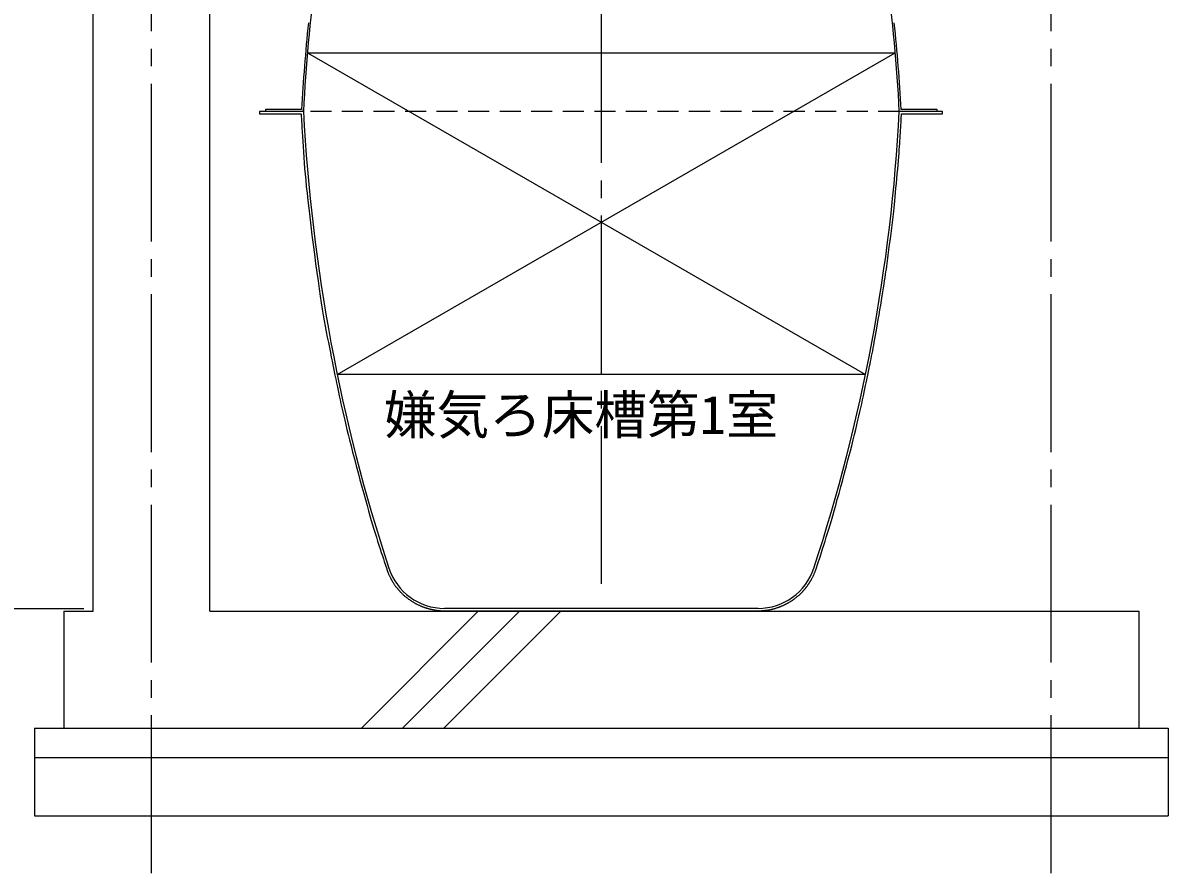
# Model space of a CAD drawing. Units: millimetres, scale not verified. Extents: x -8910 to 8910, y -6308 to 6308.
# Drawn here: x 568 to 2528, y -3986 to -2532 of the extents above; entities that cross this region are included whole.
import ezdxf
from ezdxf.enums import TextEntityAlignment as Align

# ---------------------------------------------------------------- set-up
doc = ezdxf.new("R2010")
doc.units = ezdxf.units.MM
doc.header["$LTSCALE"] = 30
doc.linetypes.add('CHAIN2', pattern=[12, 9, -1, 1, -1])
doc.linetypes.add('DASHED1', pattern=[1.8, 1.2, -0.6])
for name, color, linetype, lineweight in [('0-1_製作', 5, 'Continuous', 25), ('0-2_08', 2, 'CHAIN2', 25), ('0-5_空気管', 3, 'Continuous', 25), ('0-6_機器', 2, 'Continuous', 25)]:
    doc.layers.add(name, color=color, linetype=linetype, lineweight=lineweight)
doc.styles.add('ＭＳ ゴシック', font='')
doc.styles.get('ＭＳ ゴシック').set_extended_font_data('MS Gothic')

msp = doc.modelspace()

# ---------------------------------------------------------------- linework, layer by layer
at = {"layer": '0-1_製作', "color": 2}
msp.add_line((467.81, -3533.6), (672.93, -3533.6), dxfattribs=at)
at = {"layer": '0-2_08'}
for p, q in [((2328.49, -3986.31), (2328.49, -1487.24)), ((788.49, -3986.31), (788.49, -1569.55))]:
    msp.add_line(p, q, dxfattribs=at)
at = {"layer": '0-2_08', "linetype": 'Continuous'}
for p, q in [((688.49, -3538.6), (688.49, -1858.6)), ((888.49, -3538.6), (888.49, -1858.6))]:
    msp.add_line(p, q, dxfattribs=at)
at = {"layer": '0-5_空気管', "linetype": 'CHAIN2'}
msp.add_line((1558.49, -3491.75), (1558.49, -1658.6), dxfattribs=at)
at = {"layer": '0-5_空気管'}
for p, q in [((1055.41, -2583.6), (2061.57, -2583.6)), ((1055.41, -2583.6), (2010.55, -3133.6)), ((1106.43, -3133.6), (2061.57, -2583.6)), ((973.49, -2683.6), (973.49, -2687.6)), ((1048.49, -2683.6), (973.49, -2683.6)), ((983.49, -2680.4), (983.49, -2683.6)), ((1045.45, -2680.4), (983.49, -2680.4)), ((1048.49, -2683.6), (1048.49, -2680.4)), ((2142.53, -2683.6), (2068.49, -2683.6)), ((2133.49, -2680.4), (2071.53, -2680.4)), ((2133.49, -2683.6), (2133.49, -2680.4)), ((2142.53, -2687.6), (2142.53, -2683.6)), ((2071.81, -2696.34), (2072.28, -2687.6)), ((2072.28, -2687.6), (2142.53, -2687.6)), ((1098.92, -3117.03), (1102.54, -3134.54)), ((2010.55, -3133.6), (1106.43, -3133.6)), ((1827.11, -3533.6), (1289.86, -3533.6))]:
    msp.add_line(p, q, dxfattribs=at)
at = {"layer": '0-5_空気管', "linetype": 'DASHED1'}
msp.add_line((2068.49, -2683.6), (1048.49, -2683.6), dxfattribs=at)
at = {"layer": '0-5_空気管'}
for points in [[(973.49, -2687.6), (1044.7, -2687.6), (1045.36, -2700.05)], [(1045.36, -2700.05), (1045.64, -2705.27), (1045.99, -2711.52), (1046.38, -2718.64), (1046.84, -2726.49), (1047.35, -2734.92), (1047.91, -2743.79), (1048.51, -2752.95), (1049.17, -2762.25), (1049.87, -2771.6), (1050.63, -2781.1), (1051.48, -2790.88), (1052.42, -2801.1), (1053.49, -2811.91), (1054.69, -2823.44), (1056.05, -2835.84), (1057.58, -2849.26), (1059.3, -2863.77), (1061.17, -2879.16), (1063.16, -2895.12), (1065.24, -2911.38), (1067.36, -2927.64), (1069.49, -2943.62), (1071.59, -2959), (1073.62, -2973.52), (1075.55, -2986.94), (1077.4, -2999.35), (1079.18, -3010.88), (1080.91, -3021.68), (1082.61, -3031.89), (1084.3, -3041.66), (1085.99, -3051.13), (1087.71, -3060.44), (1089.47, -3069.71), (1091.23, -3078.81), (1092.96, -3087.62), (1094.63, -3095.99), (1096.21, -3103.78), (1097.65, -3110.84), (1098.92, -3117.03)], [(2050.69, -2920.36), (2051.9, -2911), (2053.11, -2901.63), (2053.71, -2896.94), (2054.3, -2892.26), (2054.9, -2887.58), (2055.48, -2882.89), (2056.05, -2878.2), (2056.62, -2873.51), (2057.18, -2868.81), (2057.73, -2864.03), (2058.28, -2859.11), (2058.84, -2853.97), (2059.42, -2848.55), (2060.02, -2842.76), (2060.64, -2836.53), (2061.31, -2829.8), (2062, -2822.54), (2062.73, -2814.84), (2063.48, -2806.85), (2064.22, -2798.72), (2064.95, -2790.6), (2065.66, -2782.64), (2066.33, -2774.96), (2066.95, -2767.73), (2067.51, -2761.04), (2068.01, -2754.88), (2068.46, -2749.15), (2068.87, -2743.79), (2069.24, -2738.72), (2069.57, -2733.87), (2069.89, -2729.17), (2070.19, -2724.54), (2070.47, -2719.94), (2070.74, -2715.4), (2071, -2711.01), (2071.24, -2706.84), (2071.45, -2702.96), (2071.64, -2699.43), (2071.81, -2696.34)], [(2014.44, -3134.54), (2015.71, -3128.38), (2016.25, -3125.79), (2016.89, -3122.69), (2017.61, -3119.16), (2018.41, -3115.27), (2019.25, -3111.09), (2020.14, -3106.69), (2021.05, -3102.14), (2021.97, -3097.52), (2022.88, -3092.87), (2023.78, -3088.15), (2024.71, -3083.28), (2025.66, -3078.19), (2026.65, -3072.8), (2027.69, -3067.05), (2028.78, -3060.86), (2029.96, -3054.16), (2031.21, -3046.91), (2032.53, -3039.23), (2033.88, -3031.25), (2035.25, -3023.12), (2036.61, -3014.99), (2037.93, -3007), (2039.19, -2999.3), (2040.37, -2992.04), (2041.44, -2985.33), (2042.42, -2979.12), (2043.32, -2973.34), (2044.14, -2967.93), (2044.9, -2962.81), (2045.62, -2957.9), (2046.29, -2953.14), (2046.95, -2948.45), (2047.59, -2943.77), (2048.23, -2939.09), (2048.85, -2934.41), (2049.47, -2929.73), (2050.08, -2925.05), (2050.69, -2920.36)], [(1102.54, -3134.54), (1104.47, -3143.88), (1105.28, -3147.8), (1106.25, -3152.48), (1107.37, -3157.82), (1108.6, -3163.71), (1109.94, -3170.03), (1111.36, -3176.68), (1112.85, -3183.54), (1114.38, -3190.51), (1115.95, -3197.51), (1117.57, -3204.62), (1119.27, -3211.93), (1121.08, -3219.56), (1123.04, -3227.62), (1125.16, -3236.21), (1127.48, -3245.45), (1130.03, -3255.44), (1132.82, -3266.23), (1135.8, -3277.66), (1138.93, -3289.52), (1142.14, -3301.58), (1145.37, -3313.64), (1148.57, -3325.48), (1151.68, -3336.88), (1154.64, -3347.62), (1157.41, -3357.55), (1160, -3366.71), (1162.45, -3375.22), (1164.77, -3383.18), (1167.01, -3390.7), (1169.18, -3397.89), (1171.32, -3404.86), (1173.45, -3411.7), (1175.59, -3418.51), (1177.73, -3425.2), (1179.81, -3431.67), (1181.8, -3437.82), (1183.66, -3443.54), (1185.36, -3448.72)], [(2010.73, -3152.48), (2011.7, -3147.8), (2014.44, -3134.54)], [(1925.89, -3466.13), (1928.88, -3457.07), (1930.13, -3453.27), (1931.62, -3448.72), (1933.32, -3443.54), (1935.18, -3437.82), (1937.17, -3431.67), (1939.25, -3425.2), (1941.38, -3418.51), (1943.53, -3411.7), (1945.66, -3404.86), (1947.8, -3397.89), (1949.97, -3390.7), (1952.2, -3383.18), (1954.53, -3375.22), (1956.97, -3366.71), (1959.56, -3357.55), (1962.33, -3347.62), (1965.29, -3336.88), (1968.41, -3325.48), (1971.61, -3313.64), (1974.84, -3301.58), (1978.05, -3289.52), (1981.18, -3277.66), (1984.16, -3266.23), (1986.95, -3255.44), (1989.5, -3245.45), (1991.82, -3236.21), (1993.94, -3227.62), (1995.89, -3219.56), (1997.71, -3211.93), (1999.41, -3204.62), (2001.03, -3197.51), (2002.59, -3190.51), (2004.13, -3183.54), (2005.61, -3176.68), (2007.04, -3170.03), (2008.37, -3163.71), (2009.61, -3157.82), (2010.73, -3152.48)], [(1185.36, -3448.72), (1186.85, -3453.27), (1191.08, -3466.13)], [(1191.08, -3466.13), (1191.41, -3467.12), (1191.55, -3467.54), (1191.71, -3468.04), (1191.9, -3468.61), (1192.12, -3469.23), (1192.35, -3469.9), (1192.6, -3470.61), (1192.86, -3471.33), (1193.14, -3472.07), (1193.42, -3472.8), (1193.72, -3473.55), (1194.05, -3474.32), (1194.4, -3475.13), (1194.8, -3475.98), (1195.23, -3476.9), (1195.72, -3477.9), (1196.27, -3478.99), (1196.88, -3480.17), (1197.54, -3481.43), (1198.25, -3482.75), (1198.98, -3484.1), (1199.73, -3485.45), (1200.48, -3486.78), (1201.23, -3488.07), (1201.95, -3489.29), (1202.64, -3490.43), (1203.3, -3491.48), (1203.94, -3492.46), (1204.56, -3493.38), (1205.17, -3494.25), (1205.77, -3495.08), (1206.37, -3495.88), (1206.97, -3496.65), (1207.59, -3497.41), (1208.2, -3498.16), (1208.79, -3498.87), (1209.36, -3499.54), (1209.9, -3500.16), (1210.39, -3500.72)], [(1919.45, -3481.55), (1919.96, -3480.6), (1920.46, -3479.66), (1920.93, -3478.74), (1921.37, -3477.85), (1921.78, -3476.99), (1922.17, -3476.13), (1922.55, -3475.29), (1922.9, -3474.46), (1923.24, -3473.64), (1923.57, -3472.81), (1923.88, -3471.99), (1924.18, -3471.17), (1924.46, -3470.38), (1924.73, -3469.62), (1924.97, -3468.92), (1925.18, -3468.28), (1925.37, -3467.72), (1925.89, -3466.13)], [(1904.94, -3502.58), (1905.43, -3502.03), (1905.64, -3501.8), (1905.88, -3501.52), (1906.16, -3501.2), (1906.47, -3500.85), (1906.8, -3500.47), (1907.14, -3500.07), (1907.5, -3499.65), (1907.85, -3499.23), (1908.21, -3498.8), (1908.56, -3498.36), (1908.92, -3497.91), (1909.28, -3497.45), (1909.65, -3496.96), (1910.03, -3496.45), (1910.42, -3495.92), (1910.83, -3495.35), (1911.26, -3494.75), (1911.7, -3494.12), (1912.14, -3493.49), (1912.58, -3492.85), (1913.01, -3492.22), (1913.42, -3491.61), (1913.81, -3491.04), (1914.16, -3490.51), (1914.47, -3490.04), (1914.76, -3489.6), (1915.03, -3489.18), (1915.29, -3488.76), (1915.57, -3488.32), (1915.85, -3487.84), (1916.18, -3487.3), (1916.54, -3486.68), (1916.95, -3485.98), (1917.4, -3485.19), (1917.89, -3484.34), (1918.4, -3483.44), (1918.92, -3482.51), (1919.45, -3481.55)], [(1210.39, -3500.72), (1210.82, -3501.2), (1212.04, -3502.58)], [(1212.04, -3502.58), (1212.96, -3503.63), (1213.35, -3504.07), (1213.82, -3504.59), (1214.36, -3505.19), (1214.95, -3505.84), (1215.59, -3506.54), (1216.28, -3507.26), (1216.99, -3508.01), (1217.73, -3508.75), (1218.49, -3509.49), (1219.26, -3510.23), (1220.07, -3510.97), (1220.92, -3511.72), (1221.81, -3512.48), (1222.77, -3513.26), (1223.79, -3514.08), (1224.9, -3514.93), (1226.08, -3515.81), (1227.33, -3516.72), (1228.62, -3517.64), (1229.92, -3518.56), (1231.22, -3519.45), (1232.49, -3520.31), (1233.7, -3521.12), (1234.83, -3521.87), (1235.87, -3522.53), (1236.83, -3523.13), (1237.72, -3523.67), (1238.57, -3524.18), (1239.4, -3524.64), (1240.24, -3525.09), (1241.09, -3525.53), (1241.98, -3525.98), (1242.93, -3526.44), (1243.92, -3526.92), (1244.94, -3527.39), (1245.96, -3527.87), (1246.97, -3528.33), (1247.95, -3528.77)], [(1887.8, -3518.07), (1888.5, -3517.55), (1889.27, -3516.98), (1890.09, -3516.35), (1890.96, -3515.67), (1891.86, -3514.97), (1892.77, -3514.25), (1893.67, -3513.53), (1894.55, -3512.82), (1895.39, -3512.13), (1896.18, -3511.46), (1896.91, -3510.83), (1897.61, -3510.21), (1898.26, -3509.61), (1898.88, -3509.03), (1899.48, -3508.45), (1900.06, -3507.88), (1900.62, -3507.3), (1901.18, -3506.73), (1901.72, -3506.16), (1902.23, -3505.6), (1902.72, -3505.07), (1903.17, -3504.57), (1903.58, -3504.11), (1903.94, -3503.72), (1904.94, -3502.58)], [(1862.78, -3531.29), (1863.51, -3531.03), (1864.16, -3530.79), (1864.76, -3530.57), (1865.32, -3530.35), (1865.86, -3530.14), (1866.4, -3529.91), (1866.96, -3529.68), (1867.55, -3529.42), (1868.2, -3529.14), (1868.89, -3528.83), (1869.61, -3528.51), (1870.35, -3528.18), (1871.09, -3527.84), (1871.82, -3527.5), (1872.53, -3527.17), (1873.2, -3526.85), (1873.82, -3526.55), (1874.41, -3526.26), (1874.98, -3525.98), (1875.53, -3525.69), (1876.08, -3525.39), (1876.65, -3525.08), (1877.25, -3524.75), (1877.88, -3524.38), (1878.57, -3523.98), (1879.29, -3523.56), (1880.04, -3523.11), (1880.81, -3522.66), (1881.56, -3522.2), (1882.31, -3521.74), (1883.02, -3521.3), (1883.7, -3520.88), (1884.32, -3520.48), (1884.9, -3520.1), (1885.46, -3519.73), (1886.02, -3519.36), (1886.58, -3518.96), (1887.17, -3518.54), (1887.8, -3518.07)], [(1247.95, -3528.77), (1248.88, -3529.18), (1249.74, -3529.55), (1250.53, -3529.89), (1251.24, -3530.19), (1251.91, -3530.46), (1252.54, -3530.71), (1253.16, -3530.95), (1253.79, -3531.18), (1254.45, -3531.41), (1255.15, -3531.65), (1255.9, -3531.9), (1256.71, -3532.17), (1257.54, -3532.44), (1258.39, -3532.71), (1259.25, -3532.98), (1260.09, -3533.24), (1260.9, -3533.49), (1261.66, -3533.72), (1262.38, -3533.93), (1263.05, -3534.12), (1263.7, -3534.29), (1264.36, -3534.46), (1265.03, -3534.63), (1265.75, -3534.79), (1266.52, -3534.96), (1267.39, -3535.14), (1268.34, -3535.34), (1269.37, -3535.55), (1270.47, -3535.76), (1271.6, -3535.97), (1272.76, -3536.18), (1273.91, -3536.39), (1275.05, -3536.58), (1276.14, -3536.75), (1277.18, -3536.9), (1278.16, -3537.04), (1279.09, -3537.15), (1279.99, -3537.25), (1280.86, -3537.33)], [(1280.86, -3537.33), (1281.7, -3537.4), (1282.53, -3537.45), (1283.35, -3537.5), (1284.16, -3537.53), (1284.96, -3537.56), (1285.74, -3537.57), (1286.47, -3537.59), (1287.16, -3537.59), (1287.78, -3537.6), (1288.32, -3537.6)], [(1288.32, -3537.6), (1828.69, -3537.6), (1829.16, -3537.6), (1829.68, -3537.59), (1830.24, -3537.59), (1830.83, -3537.58), (1831.43, -3537.56), (1832.05, -3537.54), (1832.67, -3537.52), (1833.31, -3537.48), (1833.96, -3537.44), (1834.66, -3537.39), (1835.4, -3537.32), (1836.21, -3537.25), (1837.09, -3537.15), (1838.05, -3537.04), (1839.11, -3536.9), (1840.25, -3536.75), (1841.44, -3536.59), (1842.66, -3536.42), (1843.89, -3536.23), (1845.11, -3536.04), (1846.3, -3535.85), (1847.43, -3535.65), (1848.48, -3535.46), (1849.48, -3535.26), (1850.43, -3535.06), (1851.34, -3534.85), (1852.25, -3534.63), (1853.15, -3534.39), (1854.07, -3534.13), (1855.02, -3533.85), (1856.01, -3533.55), (1857.03, -3533.23), (1858.06, -3532.9), (1859.09, -3532.56), (1860.09, -3532.22), (1861.05, -3531.89), (1861.95, -3531.58), (1862.78, -3531.29)]]:
    msp.add_lwpolyline(points, dxfattribs=at)
for centre, radius, start, end in [((4044.38, -2840.61), 3000, 168.01242, 177), ((-927.4, -2840.61), 3000, 2.99998, 11.98755), ((4044.38, -2840.61), 3003.2, 174.10699, 176.94209), ((-927.4, -2840.61), 3003.2, 3.05789, 5.89299), ((4044.38, -2526.59), 3000, 183, 198.226), ((-927.4, -2526.59), 3000, 341.77399, 357), ((1289.86, -3433.6), 100, 198.226, 270), ((1827.11, -3433.6), 100, 270, 341.77399)]:
    msp.add_arc(centre, radius, start, end, dxfattribs=at)
at = {"layer": '0-6_機器'}
for p, q in [((638.49, -3538.6), (688.49, -3538.6)), ((638.49, -3538.6), (638.49, -3738.6)), ((888.49, -3538.6), (2478.49, -3538.6)), ((1147.7, -3738.6), (1347.69, -3538.6)), ((1218.4, -3738.6), (1418.41, -3538.6)), ((1289.12, -3738.6), (1489.12, -3538.6)), ((2478.49, -3538.6), (2478.49, -3738.6)), ((588.49, -3738.6), (588.49, -3888.6)), ((588.49, -3738.6), (2528.49, -3738.6)), ((2528.49, -3738.6), (2528.49, -3888.6)), ((588.49, -3788.6), (2528.49, -3788.6)), ((588.49, -3888.6), (2528.49, -3888.6))]:
    msp.add_line(p, q, dxfattribs=at)

# ---------------------------------------------------------------- texts
at = {"layer": '0-5_空気管', "color": 4, "style": 'ＭＳ ゴシック'}
msp.add_text('嫌気ろ床槽第1室', height=65.98, dxfattribs=at).set_placement((1186.54, -3255.22), align=Align.BOTTOM_LEFT)

doc.saveas('drawing.dxf')
